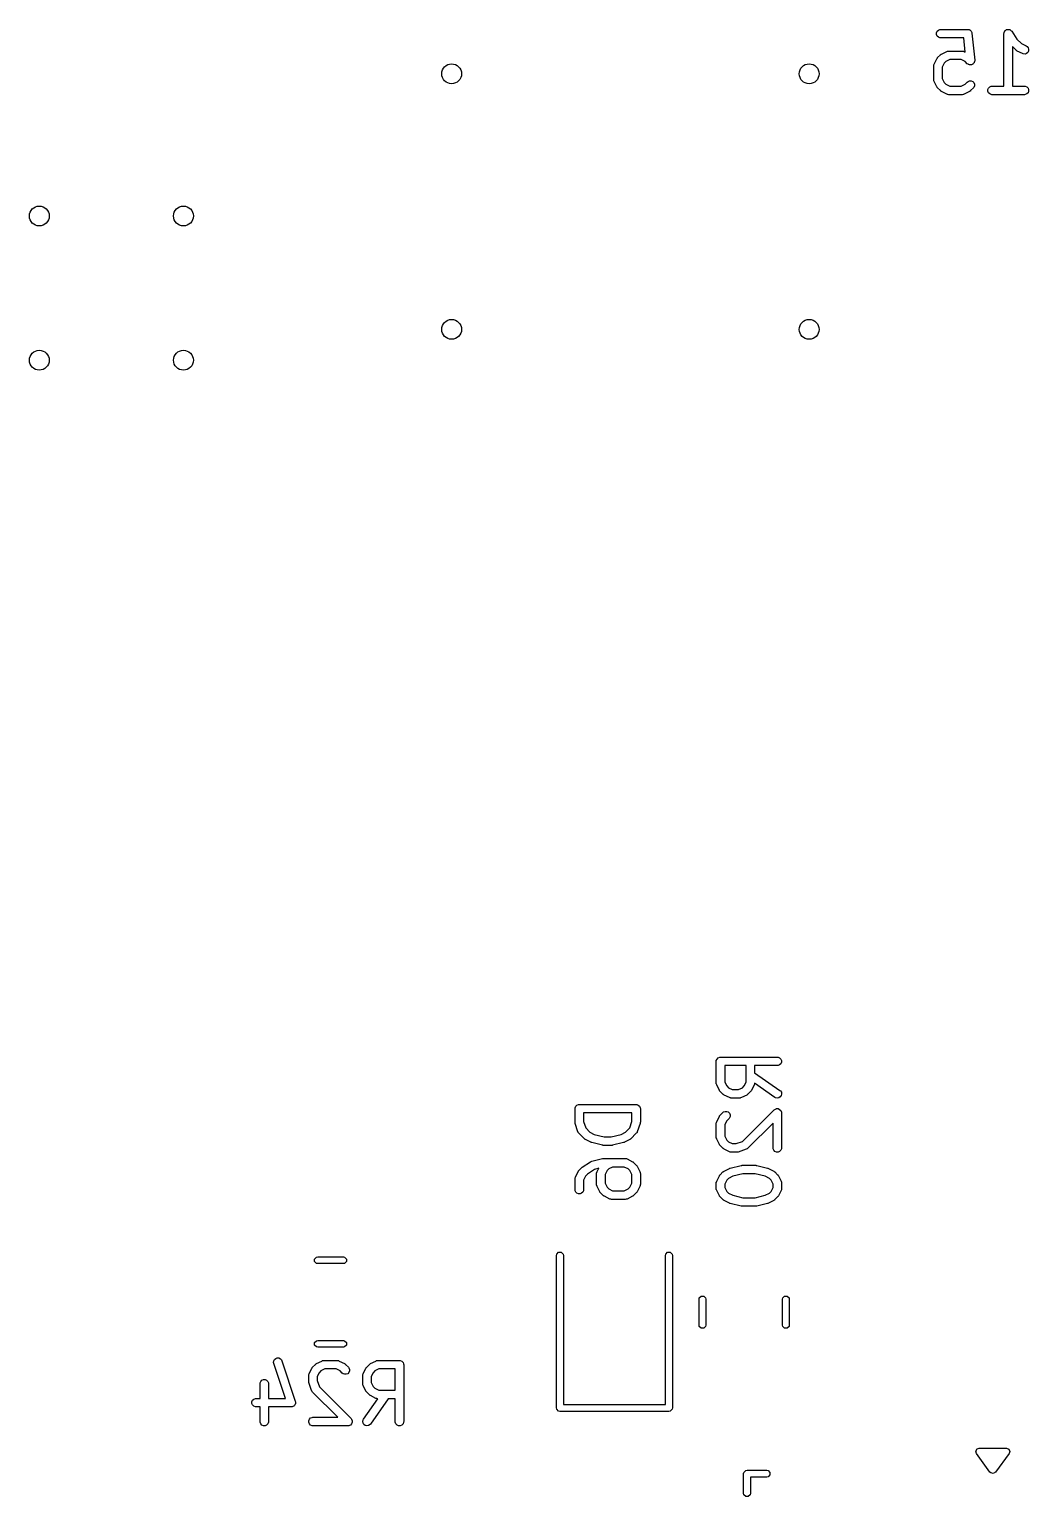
# Model space of a CAD drawing. Extents: x 0.21 to 3.35, y 0.3 to 2.56.
# Drawn here: x 1.853 to 2.546, y 1.492 to 2.509 of the extents above; entities that cross this region are included whole.
import ezdxf

# ---------------------------------------------------------------- set-up
doc = ezdxf.new("R2010")
doc.units = 0
doc.header["$MEASUREMENT"] = 0
doc.layers.add('BLACK', color=7, linetype='CONTINUOUS')

msp = doc.modelspace()

# ---------------------------------------------------------------- linework, layer by layer
at = {"layer": 'BLACK', "linetype": 'CONTINUOUS'}
for p, q in [((2.4823, 2.507), (2.4827, 2.5081)), ((2.4823, 2.5059), (2.4823, 2.507)), ((2.4827, 2.5048), (2.4823, 2.5059)), ((2.4827, 2.5081), (2.4836, 2.5089)), ((2.4836, 2.504), (2.4827, 2.5048)), ((2.4836, 2.5089), (2.4846, 2.5094)), ((2.4846, 2.5036), (2.4836, 2.504)), ((2.4846, 2.5094), (2.4852, 2.5094)), ((2.4852, 2.5035), (2.4846, 2.5036)), ((2.4852, 2.5094), (2.5039, 2.5094)), ((2.5013, 2.5035), (2.4852, 2.5035)), ((2.5022, 2.4937), (2.5013, 2.5035)), ((2.5039, 2.5094), (2.5042, 2.5094)), ((2.5042, 2.5094), (2.5042, 2.5094)), ((2.5042, 2.5094), (2.5043, 2.5094)), ((2.5043, 2.5094), (2.5045, 2.5094)), ((2.5045, 2.5094), (2.5049, 2.5092)), ((2.5049, 2.5092), (2.5053, 2.5091)), ((2.5053, 2.5091), (2.5054, 2.509)), ((2.5054, 2.509), (2.5056, 2.5089)), ((2.5056, 2.5089), (2.5059, 2.5086)), ((2.5059, 2.5086), (2.5062, 2.5083)), ((2.5062, 2.5083), (2.5063, 2.5082)), ((2.5063, 2.5082), (2.5064, 2.5081)), ((2.5064, 2.5081), (2.5066, 2.5077)), ((2.5066, 2.5077), (2.5068, 2.5073)), ((2.5068, 2.5073), (2.5068, 2.5071)), ((2.5068, 2.5071), (2.5068, 2.507)), ((2.5068, 2.507), (2.5068, 2.507)), ((2.5068, 2.507), (2.5069, 2.5068)), ((2.5069, 2.5068), (2.5088, 2.488)), ((2.5291, 2.5065), (2.5292, 2.507)), ((2.5291, 2.47), (2.5291, 2.5065)), ((2.5291, 2.5065), (2.5291, 2.5065)), ((2.5291, 2.5065), (2.5291, 2.5065)), ((2.5291, 2.5065), (2.5291, 2.5065)), ((2.5292, 2.507), (2.5293, 2.5073)), ((2.5293, 2.5076), (2.5295, 2.5078)), ((2.5293, 2.5073), (2.5293, 2.5076)), ((2.5295, 2.5078), (2.5296, 2.5081)), ((2.5296, 2.5081), (2.5298, 2.5083)), ((2.5298, 2.5083), (2.53, 2.5086)), ((2.53, 2.5086), (2.5302, 2.5087)), ((2.5302, 2.5087), (2.5304, 2.5089)), ((2.5304, 2.5089), (2.5307, 2.509)), ((2.5307, 2.509), (2.5309, 2.5092)), ((2.5309, 2.5092), (2.5312, 2.5092)), ((2.5312, 2.5092), (2.5315, 2.5094)), ((2.5315, 2.5094), (2.5318, 2.5094)), ((2.5318, 2.5094), (2.5321, 2.5094)), ((2.5321, 2.5094), (2.5323, 2.5094)), ((2.5323, 2.5094), (2.5326, 2.5094)), ((2.5326, 2.5094), (2.5329, 2.5092)), ((2.5329, 2.5092), (2.5332, 2.5092)), ((2.5332, 2.5092), (2.5334, 2.509)), ((2.5334, 2.509), (2.5337, 2.5089)), ((2.5337, 2.5089), (2.5339, 2.5087)), ((2.5339, 2.5087), (2.5342, 2.5085)), ((2.5342, 2.5085), (2.5345, 2.5081)), ((2.5345, 2.5081), (2.5345, 2.5081)), ((2.5345, 2.5081), (2.5345, 2.5081)), ((2.5345, 2.5081), (2.5345, 2.5081)), ((2.5345, 2.5081), (2.5381, 2.5027)), ((2.4857, 2.4922), (2.4895, 2.4941)), ((2.4895, 2.4941), (2.49, 2.4943)), ((2.49, 2.4943), (2.4901, 2.4943)), ((2.4901, 2.4943), (2.4902, 2.4944)), ((2.4902, 2.4944), (2.4908, 2.4944)), ((2.4908, 2.4944), (2.5002, 2.4944)), ((2.5002, 2.4944), (2.5008, 2.4944)), ((2.5008, 2.4944), (2.5009, 2.4943)), ((2.5009, 2.4943), (2.501, 2.4943)), ((2.501, 2.4943), (2.5015, 2.4941)), ((2.5015, 2.4941), (2.5022, 2.4937)), ((2.5375, 2.495), (2.535, 2.4975)), ((2.535, 2.4975), (2.535, 2.47)), ((2.5377, 2.4948), (2.5375, 2.495)), ((2.5378, 2.4948), (2.5377, 2.4948)), ((2.5378, 2.4947), (2.5378, 2.4948)), ((2.5379, 2.4946), (2.5378, 2.4947)), ((2.538, 2.4946), (2.5379, 2.4946)), ((2.5382, 2.4944), (2.538, 2.4946)), ((2.5381, 2.5027), (2.5413, 2.4995)), ((2.542, 2.4926), (2.5382, 2.4944)), ((2.5413, 2.4995), (2.5446, 2.4979)), ((2.5425, 2.4924), (2.542, 2.4926)), ((2.5448, 2.4926), (2.5437, 2.4923)), ((2.5446, 2.4979), (2.5451, 2.4975)), ((2.5456, 2.4934), (2.5448, 2.4926)), ((2.5451, 2.4975), (2.5459, 2.4967)), ((2.5462, 2.4944), (2.5456, 2.4934)), ((2.5459, 2.4967), (2.5462, 2.4956)), ((2.5462, 2.4956), (2.5462, 2.4944)), ((2.4804, 2.4845), (2.4805, 2.4846)), ((2.4804, 2.484), (2.4804, 2.4845)), ((2.4804, 2.4746), (2.4804, 2.484)), ((2.4805, 2.4847), (2.4807, 2.4853)), ((2.4805, 2.4846), (2.4805, 2.4847)), ((2.4807, 2.4853), (2.4826, 2.489)), ((2.4826, 2.489), (2.4827, 2.4893)), ((2.4827, 2.4893), (2.4827, 2.4894)), ((2.4827, 2.4894), (2.4828, 2.4894)), ((2.4828, 2.4894), (2.4829, 2.4895)), ((2.4829, 2.4896), (2.4831, 2.4898)), ((2.4829, 2.4895), (2.4829, 2.4896)), ((2.4831, 2.4898), (2.485, 2.4917)), ((2.485, 2.4917), (2.4852, 2.4919)), ((2.4852, 2.4919), (2.4853, 2.4919)), ((2.4853, 2.4919), (2.4853, 2.492)), ((2.4853, 2.492), (2.4854, 2.492)), ((2.4854, 2.492), (2.4855, 2.4921)), ((2.4855, 2.4921), (2.4857, 2.4922)), ((2.4876, 2.486), (2.4863, 2.4833)), ((2.4863, 2.4833), (2.4863, 2.4753)), ((2.4888, 2.4872), (2.4876, 2.486)), ((2.4915, 2.4885), (2.4888, 2.4872)), ((2.4995, 2.4885), (2.4915, 2.4885)), ((2.5022, 2.4872), (2.4995, 2.4885)), ((2.5037, 2.4856), (2.5022, 2.4872)), ((2.5042, 2.4853), (2.5037, 2.4856)), ((2.5043, 2.4852), (2.5042, 2.4853)), ((2.5044, 2.4851), (2.5043, 2.4852)), ((2.5048, 2.485), (2.5044, 2.4851)), ((2.5052, 2.4848), (2.5048, 2.485)), ((2.5054, 2.4848), (2.5052, 2.4848)), ((2.5055, 2.4848), (2.5054, 2.4848)), ((2.506, 2.4848), (2.5055, 2.4848)), ((2.5064, 2.4848), (2.506, 2.4848)), ((2.5065, 2.4849), (2.5064, 2.4848)), ((2.5067, 2.4849), (2.5065, 2.4849)), ((2.5071, 2.4851), (2.5067, 2.4849)), ((2.5075, 2.4853), (2.5071, 2.4851)), ((2.5076, 2.4854), (2.5075, 2.4853)), ((2.5077, 2.4854), (2.5076, 2.4854)), ((2.508, 2.4858), (2.5077, 2.4854)), ((2.5083, 2.4861), (2.508, 2.4858)), ((2.5084, 2.4863), (2.5083, 2.4862)), ((2.5083, 2.4862), (2.5083, 2.4861)), ((2.5085, 2.4867), (2.5084, 2.4863)), ((2.5087, 2.4871), (2.5085, 2.4867)), ((2.5088, 2.4874), (2.5087, 2.4873)), ((2.5087, 2.4873), (2.5087, 2.4871)), ((2.5088, 2.488), (2.5088, 2.4874)), ((2.5437, 2.4923), (2.5425, 2.4924)), ((2.4804, 2.474), (2.4804, 2.4746)), ((2.4805, 2.4739), (2.4804, 2.474)), ((2.4805, 2.4738), (2.4805, 2.4739)), ((2.4807, 2.4733), (2.4805, 2.4738)), ((2.4826, 2.4695), (2.4807, 2.4733)), ((2.4863, 2.4753), (2.4876, 2.4726)), ((2.4876, 2.4726), (2.4888, 2.4714)), ((2.5022, 2.4714), (2.5037, 2.4729)), ((2.5037, 2.4729), (2.5042, 2.4733)), ((2.5042, 2.4733), (2.5052, 2.4737)), ((2.5052, 2.4737), (2.5064, 2.4737)), ((2.5064, 2.4737), (2.5075, 2.4733)), ((2.5075, 2.4733), (2.5083, 2.4725)), ((2.5083, 2.4725), (2.5087, 2.4714)), ((2.4827, 2.4693), (2.4826, 2.4695)), ((2.4827, 2.4692), (2.4827, 2.4693)), ((2.4828, 2.4691), (2.4827, 2.4692)), ((2.4829, 2.469), (2.4828, 2.4691)), ((2.4831, 2.4688), (2.4829, 2.469)), ((2.4829, 2.469), (2.4829, 2.469)), ((2.485, 2.4669), (2.4831, 2.4688)), ((2.4852, 2.4667), (2.485, 2.4669)), ((2.4853, 2.4666), (2.4852, 2.4667)), ((2.4854, 2.4665), (2.4853, 2.4666)), ((2.4853, 2.4666), (2.4853, 2.4666)), ((2.4855, 2.4665), (2.4854, 2.4665)), ((2.4857, 2.4663), (2.4855, 2.4665)), ((2.4895, 2.4645), (2.4857, 2.4663)), ((2.4888, 2.4714), (2.4915, 2.47)), ((2.49, 2.4642), (2.4895, 2.4645)), ((2.4901, 2.4642), (2.49, 2.4642)), ((2.4902, 2.4642), (2.4901, 2.4642)), ((2.4908, 2.4641), (2.4902, 2.4642)), ((2.5002, 2.4641), (2.4908, 2.4641)), ((2.4915, 2.47), (2.4995, 2.47)), ((2.4995, 2.47), (2.5022, 2.4714)), ((2.5008, 2.4642), (2.5002, 2.4641)), ((2.5009, 2.4642), (2.5008, 2.4642)), ((2.501, 2.4642), (2.5009, 2.4642)), ((2.5015, 2.4645), (2.501, 2.4642)), ((2.5053, 2.4663), (2.5015, 2.4645)), ((2.5055, 2.4665), (2.5053, 2.4663)), ((2.5056, 2.4665), (2.5055, 2.4665)), ((2.5057, 2.4666), (2.5056, 2.4665)), ((2.5058, 2.4666), (2.5057, 2.4666)), ((2.506, 2.4669), (2.5058, 2.4667)), ((2.5058, 2.4667), (2.5058, 2.4666)), ((2.5079, 2.4688), (2.506, 2.4669)), ((2.5083, 2.4692), (2.5079, 2.4688)), ((2.5087, 2.4703), (2.5083, 2.4692)), ((2.5087, 2.4714), (2.5087, 2.4703)), ((2.5179, 2.4677), (2.5184, 2.4687)), ((2.5179, 2.4665), (2.5179, 2.4677)), ((2.5184, 2.4655), (2.5179, 2.4665)), ((2.5184, 2.4687), (2.5192, 2.4695)), ((2.5192, 2.4646), (2.5184, 2.4655)), ((2.5192, 2.4695), (2.5202, 2.47)), ((2.5202, 2.4642), (2.5192, 2.4646)), ((2.5202, 2.47), (2.5208, 2.47)), ((2.5208, 2.4641), (2.5202, 2.4642)), ((2.5208, 2.47), (2.5291, 2.47)), ((2.5433, 2.4641), (2.5208, 2.4641)), ((2.535, 2.47), (2.5433, 2.47)), ((2.5433, 2.47), (2.5439, 2.47)), ((2.5439, 2.4642), (2.5433, 2.4641)), ((2.5439, 2.47), (2.545, 2.4695)), ((2.545, 2.4646), (2.5439, 2.4642)), ((2.545, 2.4695), (2.5458, 2.4687)), ((2.5458, 2.4655), (2.545, 2.4646)), ((2.5458, 2.4687), (2.5462, 2.4677)), ((2.5462, 2.4665), (2.5458, 2.4655)), ((2.5462, 2.4677), (2.5462, 2.4665)), ((2.3296, 1.7944), (2.3301, 1.7954)), ((2.3296, 1.7938), (2.3296, 1.7944)), ((2.3296, 1.7788), (2.3296, 1.7938)), ((2.3301, 1.7954), (2.3309, 1.7963)), ((2.3309, 1.7963), (2.332, 1.7967)), ((2.332, 1.7967), (2.3325, 1.7968)), ((2.3325, 1.7968), (2.3719, 1.7968)), ((2.3502, 1.7909), (2.3355, 1.7909)), ((2.3355, 1.7909), (2.3355, 1.7795)), ((2.3502, 1.7795), (2.3502, 1.7909)), ((2.3719, 1.7909), (2.3561, 1.7909)), ((2.3561, 1.7909), (2.3561, 1.786)), ((2.3719, 1.7968), (2.3725, 1.7967)), ((2.3725, 1.7909), (2.3719, 1.7909)), ((2.3725, 1.7967), (2.3735, 1.7963)), ((2.3735, 1.7914), (2.3725, 1.7909)), ((2.3735, 1.7963), (2.3744, 1.7954)), ((2.3744, 1.7922), (2.3735, 1.7914)), ((2.3744, 1.7954), (2.3748, 1.7944)), ((2.3748, 1.7932), (2.3744, 1.7922)), ((2.3748, 1.7944), (2.3748, 1.7932)), ((2.3561, 1.786), (2.3736, 1.7737)), ((2.3296, 1.7782), (2.3296, 1.7788)), ((2.3297, 1.7781), (2.3296, 1.7782)), ((2.3297, 1.778), (2.3297, 1.7781)), ((2.3299, 1.7775), (2.3297, 1.778)), ((2.3318, 1.7737), (2.3299, 1.7775)), ((2.3319, 1.7735), (2.3318, 1.7737)), ((2.332, 1.7734), (2.3319, 1.7735)), ((2.332, 1.7733), (2.332, 1.7734)), ((2.3321, 1.7732), (2.332, 1.7733)), ((2.3323, 1.773), (2.3321, 1.7732)), ((2.3321, 1.7732), (2.3321, 1.7732)), ((2.3342, 1.7711), (2.3323, 1.773)), ((2.3344, 1.7709), (2.3342, 1.7711)), ((2.3345, 1.7709), (2.3344, 1.7709)), ((2.3346, 1.7708), (2.3345, 1.7709)), ((2.3346, 1.7707), (2.3346, 1.7708)), ((2.3347, 1.7707), (2.3346, 1.7707)), ((2.335, 1.7705), (2.3347, 1.7707)), ((2.3387, 1.7687), (2.335, 1.7705)), ((2.3355, 1.7795), (2.3368, 1.7768)), ((2.3368, 1.7768), (2.338, 1.7756)), ((2.338, 1.7756), (2.3407, 1.7743)), ((2.3407, 1.7743), (2.345, 1.7743)), ((2.345, 1.7743), (2.3477, 1.7756)), ((2.3507, 1.7705), (2.347, 1.7687)), ((2.3477, 1.7756), (2.3489, 1.7768)), ((2.3489, 1.7768), (2.3502, 1.7795)), ((2.351, 1.7707), (2.3507, 1.7705)), ((2.3511, 1.7708), (2.351, 1.7707)), ((2.351, 1.7707), (2.351, 1.7707)), ((2.3512, 1.7709), (2.3511, 1.7708)), ((2.3513, 1.7709), (2.3512, 1.7709)), ((2.3515, 1.7711), (2.3513, 1.7709)), ((2.3534, 1.773), (2.3515, 1.7711)), ((2.3536, 1.7732), (2.3534, 1.773)), ((2.3537, 1.7733), (2.3536, 1.7732)), ((2.3536, 1.7732), (2.3536, 1.7732)), ((2.3538, 1.7735), (2.3537, 1.7734)), ((2.3537, 1.7734), (2.3537, 1.7733)), ((2.3539, 1.7737), (2.3538, 1.7735)), ((2.3558, 1.7775), (2.3539, 1.7737)), ((2.356, 1.778), (2.3558, 1.7775)), ((2.3561, 1.7782), (2.356, 1.7781)), ((2.356, 1.7781), (2.356, 1.778)), ((2.3702, 1.7689), (2.3561, 1.7788)), ((2.3561, 1.7788), (2.3561, 1.7782)), ((2.3736, 1.7737), (2.374, 1.7734)), ((2.374, 1.7734), (2.3747, 1.7724)), ((2.3749, 1.7712), (2.3746, 1.7701)), ((2.3747, 1.7724), (2.3749, 1.7712)), ((2.2316, 1.7616), (2.2321, 1.7627)), ((2.2316, 1.7611), (2.2316, 1.7616)), ((2.2316, 1.7517), (2.2316, 1.7611)), ((2.2321, 1.7627), (2.2329, 1.7635)), ((2.2329, 1.7635), (2.234, 1.764)), ((2.234, 1.764), (2.2345, 1.764)), ((2.2345, 1.764), (2.2739, 1.764)), ((2.2739, 1.764), (2.2745, 1.764)), ((2.2745, 1.764), (2.2755, 1.7635)), ((2.2755, 1.7635), (2.2764, 1.7627)), ((2.2764, 1.7627), (2.2768, 1.7616)), ((2.2768, 1.7616), (2.2769, 1.7611)), ((2.2769, 1.7611), (2.2769, 1.7517)), ((2.3393, 1.7685), (2.3387, 1.7687)), ((2.3394, 1.7685), (2.3393, 1.7685)), ((2.3395, 1.7684), (2.3394, 1.7685)), ((2.34, 1.7684), (2.3395, 1.7684)), ((2.3457, 1.7684), (2.34, 1.7684)), ((2.3462, 1.7684), (2.3457, 1.7684)), ((2.3463, 1.7685), (2.3462, 1.7684)), ((2.3464, 1.7685), (2.3463, 1.7685)), ((2.347, 1.7687), (2.3464, 1.7685)), ((2.3478, 1.7383), (2.3698, 1.7603)), ((2.3698, 1.7603), (2.3703, 1.7606)), ((2.3707, 1.7686), (2.3702, 1.7689)), ((2.3703, 1.7606), (2.371, 1.761)), ((2.3718, 1.7684), (2.3707, 1.7686)), ((2.371, 1.761), (2.3713, 1.7611)), ((2.3713, 1.7611), (2.3725, 1.7611)), ((2.373, 1.7686), (2.3718, 1.7684)), ((2.3725, 1.7611), (2.3735, 1.7606)), ((2.3739, 1.7692), (2.373, 1.7686)), ((2.3735, 1.7606), (2.3744, 1.7598)), ((2.3746, 1.7701), (2.3739, 1.7692)), ((2.2316, 1.7514), (2.2316, 1.7517)), ((2.2316, 1.7513), (2.2316, 1.7514)), ((2.2316, 1.7512), (2.2316, 1.7513)), ((2.2316, 1.7511), (2.2316, 1.7512)), ((2.2317, 1.751), (2.2316, 1.7511)), ((2.2317, 1.7508), (2.2317, 1.751)), ((2.2336, 1.7451), (2.2317, 1.7508)), ((2.271, 1.7581), (2.2375, 1.7581)), ((2.2375, 1.7581), (2.2375, 1.7522)), ((2.2375, 1.7522), (2.239, 1.7477)), ((2.2695, 1.7477), (2.271, 1.7522)), ((2.271, 1.7522), (2.271, 1.7581)), ((2.2767, 1.7508), (2.2748, 1.7451)), ((2.2768, 1.751), (2.2767, 1.7508)), ((2.2769, 1.7517), (2.2768, 1.7514)), ((2.2768, 1.7514), (2.2768, 1.7513)), ((2.2768, 1.7513), (2.2768, 1.7512)), ((2.2768, 1.7512), (2.2768, 1.7511)), ((2.2768, 1.7511), (2.2768, 1.751)), ((2.3296, 1.7513), (2.3297, 1.7514)), ((2.3296, 1.7507), (2.3296, 1.7513)), ((2.3296, 1.7413), (2.3296, 1.7507)), ((2.3297, 1.7515), (2.3299, 1.752)), ((2.3297, 1.7514), (2.3297, 1.7515)), ((2.3299, 1.752), (2.3318, 1.7558)), ((2.3318, 1.7558), (2.3319, 1.756)), ((2.3319, 1.756), (2.332, 1.7561)), ((2.332, 1.7561), (2.332, 1.7562)), ((2.332, 1.7562), (2.3321, 1.7562)), ((2.3321, 1.7563), (2.3323, 1.7565)), ((2.3321, 1.7562), (2.3321, 1.7563)), ((2.3323, 1.7565), (2.3342, 1.7584)), ((2.3342, 1.7584), (2.3346, 1.7588)), ((2.3346, 1.7588), (2.3357, 1.7592)), ((2.3368, 1.7527), (2.3355, 1.75)), ((2.3355, 1.75), (2.3355, 1.742)), ((2.3357, 1.7592), (2.3369, 1.7592)), ((2.3384, 1.7542), (2.3368, 1.7527)), ((2.3369, 1.7592), (2.3379, 1.7588)), ((2.3379, 1.7588), (2.3387, 1.758)), ((2.3387, 1.7547), (2.3384, 1.7542)), ((2.3387, 1.758), (2.3392, 1.7569)), ((2.3392, 1.7557), (2.3387, 1.7547)), ((2.3392, 1.7569), (2.3392, 1.7557)), ((2.369, 1.7511), (2.3515, 1.7336)), ((2.369, 1.7338), (2.369, 1.7511)), ((2.3744, 1.7598), (2.3746, 1.7592)), ((2.3746, 1.7592), (2.3748, 1.7588)), ((2.3748, 1.7588), (2.3749, 1.7582)), ((2.3749, 1.7582), (2.3749, 1.7338)), ((2.2338, 1.7446), (2.2336, 1.7451)), ((2.2339, 1.7445), (2.2338, 1.7446)), ((2.234, 1.7444), (2.2339, 1.7445)), ((2.2343, 1.744), (2.234, 1.7444)), ((2.2381, 1.7402), (2.2343, 1.744)), ((2.2383, 1.74), (2.2381, 1.7402)), ((2.2384, 1.74), (2.2383, 1.74)), ((2.2384, 1.7399), (2.2384, 1.74)), ((2.2385, 1.7399), (2.2384, 1.7399)), ((2.2386, 1.7398), (2.2385, 1.7399)), ((2.2388, 1.7397), (2.2386, 1.7398)), ((2.239, 1.7477), (2.2419, 1.7447)), ((2.2419, 1.7447), (2.2449, 1.7432)), ((2.2449, 1.7432), (2.2518, 1.7415)), ((2.2518, 1.7415), (2.2567, 1.7415)), ((2.2567, 1.7415), (2.2635, 1.7432)), ((2.2635, 1.7432), (2.2665, 1.7447)), ((2.2665, 1.7447), (2.2695, 1.7477)), ((2.2699, 1.7398), (2.2696, 1.7397)), ((2.27, 1.7399), (2.2699, 1.7399)), ((2.2699, 1.7399), (2.2699, 1.7398)), ((2.2701, 1.74), (2.27, 1.7399)), ((2.2704, 1.7402), (2.2701, 1.74)), ((2.2701, 1.74), (2.2701, 1.74)), ((2.2741, 1.744), (2.2704, 1.7402)), ((2.2745, 1.7444), (2.2741, 1.744)), ((2.2746, 1.7446), (2.2745, 1.7445)), ((2.2745, 1.7445), (2.2745, 1.7444)), ((2.2748, 1.7451), (2.2746, 1.7446)), ((2.3296, 1.7407), (2.3296, 1.7413)), ((2.3297, 1.7406), (2.3296, 1.7407)), ((2.3297, 1.7405), (2.3297, 1.7406)), ((2.3299, 1.74), (2.3297, 1.7405)), ((2.3318, 1.7362), (2.3299, 1.74)), ((2.3355, 1.742), (2.3368, 1.7393)), ((2.2426, 1.7378), (2.2388, 1.7397)), ((2.2429, 1.7377), (2.2426, 1.7378)), ((2.2426, 1.7378), (2.2426, 1.7378)), ((2.2426, 1.7378), (2.2426, 1.7378)), ((2.2431, 1.7376), (2.2429, 1.7377)), ((2.2432, 1.7376), (2.2431, 1.7376)), ((2.2507, 1.7357), (2.2432, 1.7376)), ((2.2432, 1.7376), (2.2432, 1.7376)), ((2.2508, 1.7357), (2.2507, 1.7357)), ((2.251, 1.7356), (2.2508, 1.7357)), ((2.2508, 1.7357), (2.2508, 1.7357)), ((2.2513, 1.7356), (2.251, 1.7356)), ((2.2514, 1.7356), (2.2513, 1.7356)), ((2.2513, 1.7356), (2.2513, 1.7356)), ((2.257, 1.7356), (2.2514, 1.7356)), ((2.2571, 1.7356), (2.257, 1.7356)), ((2.2572, 1.7356), (2.2571, 1.7356)), ((2.2574, 1.7356), (2.2572, 1.7356)), ((2.2576, 1.7357), (2.2574, 1.7356)), ((2.2577, 1.7357), (2.2576, 1.7357)), ((2.2576, 1.7357), (2.2576, 1.7357)), ((2.2652, 1.7376), (2.2577, 1.7357)), ((2.2653, 1.7376), (2.2652, 1.7376)), ((2.2656, 1.7377), (2.2653, 1.7376)), ((2.2653, 1.7376), (2.2653, 1.7376)), ((2.2658, 1.7378), (2.2656, 1.7377)), ((2.2659, 1.7378), (2.2658, 1.7378)), ((2.2658, 1.7378), (2.2658, 1.7378)), ((2.2696, 1.7397), (2.2659, 1.7378)), ((2.3319, 1.736), (2.3318, 1.7362)), ((2.332, 1.7359), (2.3319, 1.736)), ((2.332, 1.7358), (2.332, 1.7359)), ((2.3321, 1.7358), (2.332, 1.7358)), ((2.3321, 1.7357), (2.3321, 1.7358)), ((2.3323, 1.7355), (2.3321, 1.7357)), ((2.3342, 1.7336), (2.3323, 1.7355)), ((2.3344, 1.7334), (2.3342, 1.7336)), ((2.3345, 1.7334), (2.3344, 1.7334)), ((2.3346, 1.7333), (2.3345, 1.7334)), ((2.3346, 1.7332), (2.3346, 1.7333)), ((2.3347, 1.7332), (2.3346, 1.7332)), ((2.335, 1.733), (2.3347, 1.7332)), ((2.3387, 1.7312), (2.335, 1.733)), ((2.3368, 1.7393), (2.338, 1.7381)), ((2.338, 1.7381), (2.3407, 1.7368)), ((2.3393, 1.731), (2.3387, 1.7312)), ((2.3394, 1.731), (2.3393, 1.731)), ((2.3395, 1.7309), (2.3394, 1.731)), ((2.34, 1.7309), (2.3395, 1.7309)), ((2.3438, 1.7309), (2.34, 1.7309)), ((2.3407, 1.7368), (2.3433, 1.7368)), ((2.3433, 1.7368), (2.3478, 1.7383)), ((2.3441, 1.7309), (2.3438, 1.7309)), ((2.3442, 1.7309), (2.3441, 1.7309)), ((2.3443, 1.7309), (2.3442, 1.7309)), ((2.3444, 1.7309), (2.3443, 1.7309)), ((2.3447, 1.731), (2.3444, 1.7309)), ((2.3444, 1.7309), (2.3444, 1.7309)), ((2.3503, 1.7329), (2.3447, 1.731)), ((2.3509, 1.7331), (2.3503, 1.7329)), ((2.351, 1.7332), (2.3509, 1.7331)), ((2.3515, 1.7336), (2.351, 1.7332)), ((2.351, 1.7332), (2.351, 1.7332)), ((2.369, 1.7332), (2.369, 1.7338)), ((2.3695, 1.7322), (2.369, 1.7332)), ((2.3703, 1.7314), (2.3695, 1.7322)), ((2.3713, 1.7309), (2.3703, 1.7314)), ((2.3725, 1.7309), (2.3713, 1.7309)), ((2.3735, 1.7314), (2.3725, 1.7309)), ((2.3744, 1.7322), (2.3735, 1.7314)), ((2.3748, 1.7332), (2.3744, 1.7322)), ((2.3749, 1.7338), (2.3748, 1.7332)), ((2.2343, 1.7182), (2.2362, 1.72)), ((2.2362, 1.72), (2.2364, 1.7202)), ((2.2362, 1.72), (2.2362, 1.72)), ((2.2362, 1.72), (2.2362, 1.72)), ((2.2364, 1.7202), (2.2366, 1.7204)), ((2.2366, 1.7204), (2.2423, 1.7241)), ((2.2366, 1.7204), (2.2366, 1.7204)), ((2.2366, 1.7204), (2.2366, 1.7204)), ((2.2423, 1.7241), (2.2426, 1.7243)), ((2.2426, 1.7243), (2.2426, 1.7244)), ((2.2426, 1.7244), (2.2427, 1.7244)), ((2.2427, 1.7244), (2.2428, 1.7244)), ((2.2428, 1.7244), (2.2429, 1.7244)), ((2.2429, 1.7244), (2.2432, 1.7246)), ((2.2432, 1.7246), (2.2507, 1.7264)), ((2.248, 1.7197), (2.2451, 1.7189)), ((2.2469, 1.7174), (2.248, 1.7197)), ((2.2507, 1.7264), (2.2508, 1.7264)), ((2.2508, 1.7264), (2.2508, 1.7265)), ((2.2508, 1.7265), (2.251, 1.7265)), ((2.251, 1.7265), (2.2513, 1.7265)), ((2.2513, 1.7265), (2.2513, 1.7265)), ((2.2513, 1.7265), (2.2514, 1.7265)), ((2.2514, 1.7265), (2.2664, 1.7265)), ((2.2577, 1.7206), (2.255, 1.7193)), ((2.2657, 1.7206), (2.2577, 1.7206)), ((2.2684, 1.7193), (2.2657, 1.7206)), ((2.2664, 1.7265), (2.267, 1.7265)), ((2.267, 1.7265), (2.2671, 1.7264)), ((2.2671, 1.7264), (2.2672, 1.7264)), ((2.2672, 1.7264), (2.2677, 1.7262)), ((2.2677, 1.7262), (2.2715, 1.7243)), ((2.2715, 1.7243), (2.2717, 1.7242)), ((2.2717, 1.7242), (2.2718, 1.7241)), ((2.2718, 1.7241), (2.2719, 1.7241)), ((2.2719, 1.7241), (2.272, 1.724)), ((2.272, 1.724), (2.272, 1.724)), ((2.272, 1.724), (2.2722, 1.7238)), ((2.2722, 1.7238), (2.2741, 1.7219)), ((2.2741, 1.7219), (2.2743, 1.7217)), ((2.2743, 1.7217), (2.2744, 1.7216)), ((2.2744, 1.7216), (2.2744, 1.7215)), ((2.2744, 1.7215), (2.2745, 1.7215)), ((2.2745, 1.7215), (2.2745, 1.7214)), ((2.2745, 1.7214), (2.2747, 1.7211)), ((2.2747, 1.7211), (2.2765, 1.7174)), ((2.335, 1.7177), (2.3387, 1.7196)), ((2.3387, 1.7196), (2.3388, 1.7196)), ((2.3388, 1.7196), (2.339, 1.7197)), ((2.3388, 1.7196), (2.3388, 1.7196)), ((2.339, 1.7197), (2.3393, 1.7198)), ((2.3393, 1.7198), (2.3468, 1.7217)), ((2.3393, 1.7198), (2.3393, 1.7198)), ((2.3393, 1.7198), (2.3393, 1.7198)), ((2.3468, 1.7217), (2.3469, 1.7217)), ((2.3469, 1.7217), (2.347, 1.7217)), ((2.347, 1.7217), (2.3472, 1.7217)), ((2.3472, 1.7217), (2.3474, 1.7218)), ((2.3474, 1.7218), (2.3474, 1.7218)), ((2.3474, 1.7218), (2.3475, 1.7218)), ((2.3475, 1.7218), (2.3569, 1.7218)), ((2.3569, 1.7218), (2.357, 1.7218)), ((2.357, 1.7218), (2.3571, 1.7218)), ((2.3571, 1.7218), (2.3573, 1.7217)), ((2.3573, 1.7217), (2.3575, 1.7217)), ((2.3575, 1.7217), (2.3575, 1.7217)), ((2.3575, 1.7217), (2.3576, 1.7217)), ((2.3576, 1.7217), (2.3651, 1.7198)), ((2.3651, 1.7198), (2.3652, 1.7198)), ((2.3652, 1.7198), (2.3652, 1.7198)), ((2.3652, 1.7198), (2.3654, 1.7197)), ((2.3654, 1.7197), (2.3657, 1.7196)), ((2.3657, 1.7196), (2.3657, 1.7196)), ((2.3657, 1.7196), (2.3657, 1.7196)), ((2.3657, 1.7196), (2.3695, 1.7177)), ((2.2316, 1.7129), (2.2317, 1.713)), ((2.2316, 1.7123), (2.2316, 1.7129)), ((2.2316, 1.7048), (2.2316, 1.7123)), ((2.2317, 1.7131), (2.2319, 1.7136)), ((2.2317, 1.713), (2.2317, 1.7131)), ((2.2319, 1.7136), (2.2338, 1.7174)), ((2.2338, 1.7174), (2.2339, 1.7176)), ((2.2339, 1.7176), (2.234, 1.7177)), ((2.234, 1.7178), (2.2341, 1.7179)), ((2.234, 1.7177), (2.234, 1.7178)), ((2.2341, 1.7179), (2.2343, 1.7182)), ((2.2341, 1.7179), (2.2341, 1.7179)), ((2.2388, 1.7143), (2.2375, 1.7116)), ((2.2375, 1.7116), (2.2375, 1.7048)), ((2.2402, 1.7156), (2.2388, 1.7143)), ((2.2451, 1.7189), (2.2402, 1.7156)), ((2.2466, 1.7166), (2.2467, 1.7167)), ((2.2466, 1.7161), (2.2466, 1.7166)), ((2.2466, 1.7086), (2.2466, 1.7161)), ((2.2467, 1.7168), (2.2469, 1.7174)), ((2.2467, 1.7167), (2.2467, 1.7168)), ((2.2538, 1.7181), (2.2525, 1.7154)), ((2.2525, 1.7154), (2.2525, 1.7093)), ((2.2525, 1.7093), (2.2538, 1.7066)), ((2.255, 1.7193), (2.2538, 1.7181)), ((2.2696, 1.7181), (2.2684, 1.7193)), ((2.271, 1.7154), (2.2696, 1.7181)), ((2.2696, 1.7066), (2.271, 1.7093)), ((2.271, 1.7093), (2.271, 1.7154)), ((2.2765, 1.7174), (2.2768, 1.7168)), ((2.2768, 1.7168), (2.2768, 1.7167)), ((2.2768, 1.7167), (2.2768, 1.7166)), ((2.2768, 1.7166), (2.2769, 1.7161)), ((2.2769, 1.7161), (2.2769, 1.7086)), ((2.3296, 1.71), (2.3297, 1.7101)), ((2.3296, 1.7094), (2.3296, 1.71)), ((2.3296, 1.7057), (2.3296, 1.7094)), ((2.3297, 1.7102), (2.3299, 1.7108)), ((2.3297, 1.7101), (2.3297, 1.7102)), ((2.3299, 1.7108), (2.3318, 1.7145)), ((2.3318, 1.7145), (2.3319, 1.7148)), ((2.3319, 1.7148), (2.332, 1.7148)), ((2.332, 1.7149), (2.3321, 1.715)), ((2.332, 1.7148), (2.332, 1.7149)), ((2.3321, 1.7151), (2.3323, 1.7153)), ((2.3321, 1.715), (2.3321, 1.7151)), ((2.3323, 1.7153), (2.3342, 1.7172)), ((2.3342, 1.7172), (2.3344, 1.7173)), ((2.3344, 1.7173), (2.3345, 1.7174)), ((2.3345, 1.7174), (2.3346, 1.7175)), ((2.3346, 1.7175), (2.3347, 1.7176)), ((2.3346, 1.7175), (2.3346, 1.7175)), ((2.3347, 1.7176), (2.335, 1.7177)), ((2.3368, 1.7114), (2.3355, 1.7087)), ((2.338, 1.7126), (2.3368, 1.7114)), ((2.3411, 1.7142), (2.338, 1.7126)), ((2.3479, 1.7159), (2.3411, 1.7142)), ((2.3565, 1.7159), (2.3479, 1.7159)), ((2.3634, 1.7142), (2.3565, 1.7159)), ((2.3664, 1.7126), (2.3634, 1.7142)), ((2.3676, 1.7114), (2.3664, 1.7126)), ((2.369, 1.7087), (2.3676, 1.7114)), ((2.3695, 1.7177), (2.3697, 1.7176)), ((2.3697, 1.7176), (2.3698, 1.7175)), ((2.3698, 1.7175), (2.3699, 1.7175)), ((2.3699, 1.7175), (2.37, 1.7174)), ((2.37, 1.7174), (2.37, 1.7173)), ((2.37, 1.7173), (2.3702, 1.7172)), ((2.3702, 1.7172), (2.3721, 1.7153)), ((2.3721, 1.7153), (2.3723, 1.7151)), ((2.3723, 1.7151), (2.3724, 1.715)), ((2.3724, 1.715), (2.3724, 1.7149)), ((2.3724, 1.7149), (2.3725, 1.7148)), ((2.3725, 1.7148), (2.3725, 1.7148)), ((2.3725, 1.7148), (2.3727, 1.7145)), ((2.3727, 1.7145), (2.3745, 1.7108)), ((2.3745, 1.7108), (2.3748, 1.7102)), ((2.3748, 1.7102), (2.3748, 1.7101)), ((2.3748, 1.7101), (2.3748, 1.71)), ((2.3748, 1.71), (2.3749, 1.7094)), ((2.3749, 1.7094), (2.3749, 1.7057)), ((2.2316, 1.7042), (2.2316, 1.7048)), ((2.2321, 1.7032), (2.2316, 1.7042)), ((2.2329, 1.7024), (2.2321, 1.7032)), ((2.234, 1.7019), (2.2329, 1.7024)), ((2.2351, 1.7019), (2.234, 1.7019)), ((2.2362, 1.7024), (2.2351, 1.7019)), ((2.237, 1.7032), (2.2362, 1.7024)), ((2.2374, 1.7042), (2.237, 1.7032)), ((2.2375, 1.7048), (2.2374, 1.7042)), ((2.2466, 1.708), (2.2466, 1.7086)), ((2.2467, 1.7079), (2.2466, 1.708)), ((2.2467, 1.7078), (2.2467, 1.7079)), ((2.2469, 1.7072), (2.2467, 1.7078)), ((2.2488, 1.7035), (2.2469, 1.7072)), ((2.2489, 1.7032), (2.2488, 1.7035)), ((2.249, 1.7032), (2.2489, 1.7032)), ((2.249, 1.7031), (2.249, 1.7032)), ((2.2491, 1.703), (2.249, 1.7031)), ((2.2493, 1.7027), (2.2491, 1.703)), ((2.2491, 1.703), (2.2491, 1.703)), ((2.2512, 1.7009), (2.2493, 1.7027)), ((2.2514, 1.7007), (2.2512, 1.7009)), ((2.2515, 1.7006), (2.2514, 1.7007)), ((2.2516, 1.7006), (2.2515, 1.7006)), ((2.2516, 1.7005), (2.2516, 1.7006)), ((2.2517, 1.7005), (2.2516, 1.7005)), ((2.252, 1.7003), (2.2517, 1.7005)), ((2.2557, 1.6984), (2.252, 1.7003)), ((2.2538, 1.7066), (2.255, 1.7054)), ((2.255, 1.7054), (2.2577, 1.704)), ((2.2577, 1.704), (2.2657, 1.704)), ((2.2657, 1.704), (2.2684, 1.7054)), ((2.2715, 1.7003), (2.2677, 1.6984)), ((2.2684, 1.7054), (2.2696, 1.7066)), ((2.2717, 1.7005), (2.2715, 1.7003)), ((2.2718, 1.7005), (2.2717, 1.7005)), ((2.2719, 1.7006), (2.2718, 1.7005)), ((2.272, 1.7006), (2.2719, 1.7006)), ((2.2722, 1.7009), (2.272, 1.7007)), ((2.272, 1.7007), (2.272, 1.7006)), ((2.2741, 1.7027), (2.2722, 1.7009)), ((2.2743, 1.703), (2.2741, 1.7027)), ((2.2744, 1.703), (2.2743, 1.703)), ((2.2745, 1.7032), (2.2744, 1.7031)), ((2.2744, 1.7031), (2.2744, 1.703)), ((2.2747, 1.7035), (2.2745, 1.7032)), ((2.2745, 1.7032), (2.2745, 1.7032)), ((2.2765, 1.7072), (2.2747, 1.7035)), ((2.2768, 1.7078), (2.2765, 1.7072)), ((2.2769, 1.7086), (2.2768, 1.708)), ((2.2768, 1.708), (2.2768, 1.7079)), ((2.2768, 1.7079), (2.2768, 1.7078)), ((2.3296, 1.7051), (2.3296, 1.7057)), ((2.3297, 1.705), (2.3296, 1.7051)), ((2.3297, 1.7049), (2.3297, 1.705)), ((2.3299, 1.7044), (2.3297, 1.7049)), ((2.3318, 1.7006), (2.3299, 1.7044)), ((2.3319, 1.7004), (2.3318, 1.7006)), ((2.332, 1.7003), (2.3319, 1.7004)), ((2.332, 1.7002), (2.332, 1.7003)), ((2.3321, 1.7001), (2.332, 1.7002)), ((2.3323, 1.6999), (2.3321, 1.7001)), ((2.3321, 1.7001), (2.3321, 1.7001)), ((2.3342, 1.698), (2.3323, 1.6999)), ((2.3355, 1.7087), (2.3355, 1.7064)), ((2.3355, 1.7064), (2.3368, 1.7037)), ((2.3368, 1.7037), (2.338, 1.7025)), ((2.338, 1.7025), (2.3411, 1.701)), ((2.3411, 1.701), (2.3479, 1.6993)), ((2.3479, 1.6993), (2.3565, 1.6993)), ((2.3565, 1.6993), (2.3634, 1.701)), ((2.3634, 1.701), (2.3664, 1.7025)), ((2.3664, 1.7025), (2.3676, 1.7037)), ((2.3676, 1.7037), (2.369, 1.7064)), ((2.369, 1.7064), (2.369, 1.7087)), ((2.3721, 1.6999), (2.3702, 1.698)), ((2.3723, 1.7001), (2.3721, 1.6999)), ((2.3724, 1.7001), (2.3723, 1.7001)), ((2.3725, 1.7003), (2.3724, 1.7002)), ((2.3724, 1.7002), (2.3724, 1.7001)), ((2.3727, 1.7006), (2.3725, 1.7004)), ((2.3725, 1.7004), (2.3725, 1.7003)), ((2.3745, 1.7044), (2.3727, 1.7006)), ((2.3748, 1.7049), (2.3745, 1.7044)), ((2.3749, 1.7057), (2.3748, 1.7051)), ((2.3748, 1.7051), (2.3748, 1.705)), ((2.3748, 1.705), (2.3748, 1.7049)), ((2.2563, 1.6982), (2.2557, 1.6984)), ((2.2564, 1.6982), (2.2563, 1.6982)), ((2.2565, 1.6982), (2.2564, 1.6982)), ((2.257, 1.6981), (2.2565, 1.6982)), ((2.2664, 1.6981), (2.257, 1.6981)), ((2.267, 1.6982), (2.2664, 1.6981)), ((2.2671, 1.6982), (2.267, 1.6982)), ((2.2672, 1.6982), (2.2671, 1.6982)), ((2.2677, 1.6984), (2.2672, 1.6982)), ((2.3344, 1.6978), (2.3342, 1.698)), ((2.3345, 1.6977), (2.3344, 1.6978)), ((2.3346, 1.6977), (2.3345, 1.6977)), ((2.3346, 1.6976), (2.3346, 1.6977)), ((2.3347, 1.6976), (2.3346, 1.6976)), ((2.335, 1.6974), (2.3347, 1.6976)), ((2.3387, 1.6956), (2.335, 1.6974)), ((2.3388, 1.6955), (2.3387, 1.6956)), ((2.339, 1.6954), (2.3388, 1.6955)), ((2.3388, 1.6955), (2.3388, 1.6955)), ((2.3393, 1.6953), (2.339, 1.6954)), ((2.3468, 1.6935), (2.3393, 1.6953)), ((2.3393, 1.6953), (2.3393, 1.6953)), ((2.3393, 1.6953), (2.3393, 1.6953)), ((2.3469, 1.6934), (2.3468, 1.6935)), ((2.347, 1.6934), (2.3469, 1.6934)), ((2.3472, 1.6934), (2.347, 1.6934)), ((2.3474, 1.6934), (2.3472, 1.6934)), ((2.3475, 1.6934), (2.3474, 1.6934)), ((2.3474, 1.6934), (2.3474, 1.6934)), ((2.3569, 1.6934), (2.3475, 1.6934)), ((2.357, 1.6934), (2.3569, 1.6934)), ((2.3571, 1.6934), (2.357, 1.6934)), ((2.3573, 1.6934), (2.3571, 1.6934)), ((2.3575, 1.6934), (2.3573, 1.6934)), ((2.3576, 1.6935), (2.3575, 1.6934)), ((2.3575, 1.6934), (2.3575, 1.6934)), ((2.3651, 1.6953), (2.3576, 1.6935)), ((2.3652, 1.6953), (2.3651, 1.6953)), ((2.3654, 1.6954), (2.3652, 1.6953)), ((2.3652, 1.6953), (2.3652, 1.6953)), ((2.3657, 1.6955), (2.3654, 1.6954)), ((2.3695, 1.6974), (2.3657, 1.6956)), ((2.3657, 1.6956), (2.3657, 1.6955)), ((2.3657, 1.6955), (2.3657, 1.6955)), ((2.3697, 1.6976), (2.3695, 1.6974)), ((2.3698, 1.6976), (2.3697, 1.6976)), ((2.3699, 1.6977), (2.3698, 1.6976)), ((2.37, 1.6977), (2.3699, 1.6977)), ((2.3702, 1.698), (2.37, 1.6978)), ((2.37, 1.6978), (2.37, 1.6977)), ((2.2188, 1.6593), (2.219, 1.6602)), ((2.2188, 1.5536), (2.2188, 1.6593)), ((2.219, 1.6602), (2.2202, 1.6615)), ((2.2202, 1.6615), (2.222, 1.6615)), ((2.222, 1.6615), (2.2233, 1.6602)), ((2.2233, 1.6602), (2.2235, 1.6593)), ((2.2235, 1.6593), (2.2235, 1.556)), ((2.2944, 1.6593), (2.2946, 1.6602)), ((2.2944, 1.556), (2.2944, 1.6593)), ((2.2946, 1.6602), (2.2958, 1.6615)), ((2.2958, 1.6615), (2.2976, 1.6615)), ((2.2976, 1.6615), (2.2989, 1.6602)), ((2.2989, 1.6602), (2.2991, 1.6593)), ((2.2991, 1.6593), (2.2991, 1.5536)), ((2.0509, 1.6568), (2.0522, 1.6581)), ((2.0509, 1.655), (2.0509, 1.6568)), ((2.0522, 1.6538), (2.0509, 1.655)), ((2.0522, 1.6581), (2.0531, 1.6583)), ((2.0531, 1.6536), (2.0522, 1.6538)), ((2.0531, 1.6583), (2.0709, 1.6583)), ((2.0709, 1.6536), (2.0531, 1.6536)), ((2.0709, 1.6583), (2.0718, 1.6581)), ((2.0718, 1.6538), (2.0709, 1.6536)), ((2.0718, 1.6581), (2.0731, 1.6568)), ((2.0731, 1.655), (2.0718, 1.6538)), ((2.0731, 1.6568), (2.0731, 1.655)), ((2.3176, 1.6289), (2.3178, 1.6298)), ((2.3176, 1.611), (2.3176, 1.6289)), ((2.3178, 1.6298), (2.3191, 1.6311)), ((2.3191, 1.6311), (2.3209, 1.6311)), ((2.3209, 1.6311), (2.3222, 1.6298)), ((2.3222, 1.6298), (2.3224, 1.6289)), ((2.3224, 1.6289), (2.3224, 1.611)), ((2.3755, 1.6289), (2.3757, 1.6298)), ((2.3755, 1.611), (2.3755, 1.6289)), ((2.3757, 1.6298), (2.377, 1.6311)), ((2.377, 1.6311), (2.3788, 1.6311)), ((2.3788, 1.6311), (2.3801, 1.6298)), ((2.3801, 1.6298), (2.3802, 1.6289)), ((2.3802, 1.6289), (2.3802, 1.611)), ((2.3178, 1.6101), (2.3176, 1.611)), ((2.3191, 1.6088), (2.3178, 1.6101)), ((2.3209, 1.6088), (2.3191, 1.6088)), ((2.3222, 1.6101), (2.3209, 1.6088)), ((2.3224, 1.611), (2.3222, 1.6101)), ((2.3757, 1.6101), (2.3755, 1.611)), ((2.377, 1.6088), (2.3757, 1.6101)), ((2.3788, 1.6088), (2.377, 1.6088)), ((2.3801, 1.6101), (2.3788, 1.6088)), ((2.3802, 1.611), (2.3801, 1.6101)), ((2.0509, 1.599), (2.0522, 1.6002)), ((2.0509, 1.5972), (2.0509, 1.599)), ((2.0522, 1.6002), (2.0531, 1.6004)), ((2.0531, 1.6004), (2.0709, 1.6004)), ((2.0709, 1.6004), (2.0718, 1.6002)), ((2.0718, 1.6002), (2.0731, 1.599)), ((2.0731, 1.599), (2.0731, 1.5972)), ((2.0226, 1.5862), (2.0231, 1.5872)), ((2.0231, 1.5872), (2.024, 1.5879)), ((2.024, 1.5879), (2.0251, 1.5883)), ((2.0251, 1.5883), (2.0262, 1.5882)), ((2.0262, 1.5882), (2.0273, 1.5877)), ((2.0273, 1.5877), (2.028, 1.5868)), ((2.0522, 1.5959), (2.0509, 1.5972)), ((2.0531, 1.5957), (2.0522, 1.5959)), ((2.0709, 1.5957), (2.0531, 1.5957)), ((2.0718, 1.5959), (2.0709, 1.5957)), ((2.0731, 1.5972), (2.0718, 1.5959)), ((2.0225, 1.585), (2.0226, 1.5862)), ((2.0226, 1.5844), (2.0225, 1.585)), ((2.0307, 1.5602), (2.0226, 1.5844)), ((2.028, 1.5868), (2.0282, 1.5863)), ((2.0282, 1.5863), (2.0376, 1.5582)), ((2.047, 1.5768), (2.0472, 1.5773)), ((2.0472, 1.5773), (2.049, 1.5811)), ((2.049, 1.5811), (2.0492, 1.5813)), ((2.0492, 1.5814), (2.0493, 1.5815)), ((2.0492, 1.5813), (2.0492, 1.5814)), ((2.0493, 1.5815), (2.0494, 1.5816)), ((2.0494, 1.5816), (2.0496, 1.5818)), ((2.0494, 1.5816), (2.0494, 1.5816)), ((2.0496, 1.5818), (2.0515, 1.5837)), ((2.0515, 1.5837), (2.0517, 1.5839)), ((2.0517, 1.5839), (2.0518, 1.584)), ((2.0518, 1.584), (2.0519, 1.5841)), ((2.0518, 1.584), (2.0518, 1.584)), ((2.0519, 1.5841), (2.052, 1.5841)), ((2.052, 1.5841), (2.0522, 1.5843)), ((2.0522, 1.5843), (2.056, 1.5861)), ((2.0541, 1.578), (2.0528, 1.5753)), ((2.0553, 1.5792), (2.0541, 1.578)), ((2.058, 1.5806), (2.0553, 1.5792)), ((2.056, 1.5861), (2.0565, 1.5864)), ((2.0565, 1.5864), (2.0566, 1.5864)), ((2.0566, 1.5864), (2.0567, 1.5864)), ((2.0567, 1.5864), (2.0573, 1.5865)), ((2.0573, 1.5865), (2.0667, 1.5865)), ((2.066, 1.5806), (2.058, 1.5806)), ((2.0687, 1.5792), (2.066, 1.5806)), ((2.0667, 1.5865), (2.0673, 1.5864)), ((2.0673, 1.5864), (2.0674, 1.5864)), ((2.0674, 1.5864), (2.0675, 1.5864)), ((2.0675, 1.5864), (2.068, 1.5861)), ((2.068, 1.5861), (2.0718, 1.5843)), ((2.0702, 1.5777), (2.0687, 1.5792)), ((2.0707, 1.5773), (2.0702, 1.5777)), ((2.0717, 1.5769), (2.0707, 1.5773)), ((2.0718, 1.5843), (2.072, 1.5841)), ((2.072, 1.5841), (2.0721, 1.5841)), ((2.0721, 1.5841), (2.0722, 1.584)), ((2.0722, 1.584), (2.0722, 1.584)), ((2.0722, 1.584), (2.0723, 1.5839)), ((2.0723, 1.5839), (2.0725, 1.5837)), ((2.0725, 1.5837), (2.0744, 1.5818)), ((2.074, 1.5773), (2.0729, 1.5769)), ((2.0748, 1.5781), (2.074, 1.5773)), ((2.0744, 1.5818), (2.0748, 1.5814)), ((2.0748, 1.5814), (2.0752, 1.5803)), ((2.0752, 1.5792), (2.0748, 1.5781)), ((2.0752, 1.5803), (2.0752, 1.5792)), ((2.0845, 1.5768), (2.0847, 1.5773)), ((2.0847, 1.5773), (2.0865, 1.5811)), ((2.0865, 1.5811), (2.0867, 1.5813)), ((2.0867, 1.5814), (2.0868, 1.5815)), ((2.0867, 1.5813), (2.0867, 1.5814)), ((2.0868, 1.5815), (2.0869, 1.5816)), ((2.0869, 1.5816), (2.0871, 1.5818)), ((2.0869, 1.5816), (2.0869, 1.5816)), ((2.0871, 1.5818), (2.089, 1.5837)), ((2.089, 1.5837), (2.0892, 1.5839)), ((2.0892, 1.5839), (2.0892, 1.584)), ((2.0892, 1.584), (2.0893, 1.584)), ((2.0893, 1.584), (2.0894, 1.5841)), ((2.0894, 1.5841), (2.0895, 1.5841)), ((2.0895, 1.5841), (2.0897, 1.5843)), ((2.0897, 1.5843), (2.0935, 1.5861)), ((2.0916, 1.578), (2.0903, 1.5753)), ((2.0928, 1.5792), (2.0916, 1.578)), ((2.0955, 1.5806), (2.0928, 1.5792)), ((2.0935, 1.5861), (2.094, 1.5864)), ((2.094, 1.5864), (2.0941, 1.5864)), ((2.0941, 1.5864), (2.0942, 1.5864)), ((2.0942, 1.5864), (2.0948, 1.5865)), ((2.0948, 1.5865), (2.1098, 1.5865)), ((2.1069, 1.5806), (2.0955, 1.5806)), ((2.1069, 1.5658), (2.1069, 1.5806)), ((2.1098, 1.5865), (2.1104, 1.5864)), ((2.1104, 1.5864), (2.1114, 1.586)), ((2.1114, 1.586), (2.1123, 1.5851)), ((2.1123, 1.5851), (2.1127, 1.5841)), ((2.1127, 1.5841), (2.1128, 1.5835)), ((2.1128, 1.5835), (2.1128, 1.5441)), ((2.0131, 1.5704), (2.0132, 1.571)), ((2.0131, 1.5602), (2.0131, 1.5704)), ((2.0132, 1.571), (2.0136, 1.572)), ((2.0136, 1.572), (2.0144, 1.5728)), ((2.0144, 1.5728), (2.0155, 1.5733)), ((2.0155, 1.5733), (2.0166, 1.5733)), ((2.0166, 1.5733), (2.0177, 1.5728)), ((2.0177, 1.5728), (2.0185, 1.572)), ((2.0185, 1.572), (2.019, 1.571)), ((2.019, 1.571), (2.019, 1.5704)), ((2.019, 1.5704), (2.019, 1.5602)), ((2.0469, 1.5766), (2.047, 1.5767)), ((2.0469, 1.576), (2.0469, 1.5766)), ((2.0469, 1.5723), (2.0469, 1.576)), ((2.0469, 1.572), (2.0469, 1.5723)), ((2.0469, 1.5719), (2.0469, 1.572)), ((2.0469, 1.5718), (2.0469, 1.5719)), ((2.0469, 1.5717), (2.0469, 1.5718)), ((2.0469, 1.5716), (2.0469, 1.5717)), ((2.047, 1.5713), (2.0469, 1.5716)), ((2.047, 1.5767), (2.047, 1.5768)), ((2.0489, 1.5657), (2.047, 1.5713)), ((2.0528, 1.5753), (2.0528, 1.5727)), ((2.0528, 1.5727), (2.0543, 1.5682)), ((2.0543, 1.5682), (2.0763, 1.5462)), ((2.0729, 1.5769), (2.0717, 1.5769)), ((2.0844, 1.5766), (2.0845, 1.5767)), ((2.0844, 1.576), (2.0844, 1.5766)), ((2.0844, 1.5704), (2.0844, 1.576)), ((2.0844, 1.5698), (2.0844, 1.5704)), ((2.0845, 1.5697), (2.0844, 1.5698)), ((2.0845, 1.5767), (2.0845, 1.5768)), ((2.0845, 1.5696), (2.0845, 1.5697)), ((2.0847, 1.5691), (2.0845, 1.5696)), ((2.0865, 1.5653), (2.0847, 1.5691)), ((2.0903, 1.5753), (2.0903, 1.5711)), ((2.0903, 1.5711), (2.0916, 1.5684)), ((2.0916, 1.5684), (2.0928, 1.5672)), ((2.0928, 1.5672), (2.0955, 1.5658)), ((2.0075, 1.5578), (2.008, 1.5589)), ((2.0075, 1.5567), (2.0075, 1.5578)), ((2.008, 1.5556), (2.0075, 1.5567)), ((2.008, 1.5589), (2.0088, 1.5597)), ((2.0088, 1.5597), (2.0099, 1.5602)), ((2.0099, 1.5602), (2.0104, 1.5602)), ((2.0104, 1.5602), (2.0131, 1.5602)), ((2.019, 1.5602), (2.0307, 1.5602)), ((2.0376, 1.5582), (2.0377, 1.5579)), ((2.0377, 1.5579), (2.0377, 1.5578)), ((2.0377, 1.5578), (2.0377, 1.5578)), ((2.0377, 1.5578), (2.0377, 1.5576)), ((2.0377, 1.5576), (2.0377, 1.5572)), ((2.0377, 1.5572), (2.0377, 1.5567)), ((2.0377, 1.5567), (2.0377, 1.5566)), ((2.0377, 1.5566), (2.0377, 1.5565)), ((2.0491, 1.5652), (2.0489, 1.5657)), ((2.0492, 1.5651), (2.0491, 1.5652)), ((2.0492, 1.565), (2.0492, 1.5651)), ((2.0496, 1.5645), (2.0492, 1.565)), ((2.0671, 1.5471), (2.0496, 1.5645)), ((2.0849, 1.5458), (2.0948, 1.5599)), ((2.0867, 1.5651), (2.0865, 1.5653)), ((2.0867, 1.565), (2.0867, 1.5651)), ((2.0868, 1.5649), (2.0867, 1.565)), ((2.0869, 1.5648), (2.0868, 1.5649)), ((2.0871, 1.5645), (2.0869, 1.5648)), ((2.0869, 1.5648), (2.0869, 1.5648)), ((2.089, 1.5627), (2.0871, 1.5645)), ((2.0892, 1.5625), (2.089, 1.5627)), ((2.0892, 1.5624), (2.0892, 1.5625)), ((2.0893, 1.5624), (2.0892, 1.5624)), ((2.0894, 1.5623), (2.0893, 1.5624)), ((2.0895, 1.5623), (2.0894, 1.5623)), ((2.0897, 1.5621), (2.0895, 1.5623)), ((2.0935, 1.5602), (2.0897, 1.5621)), ((2.102, 1.5599), (2.0897, 1.5424)), ((2.094, 1.56), (2.0935, 1.5602)), ((2.0941, 1.56), (2.094, 1.56)), ((2.0942, 1.56), (2.0941, 1.56)), ((2.0948, 1.5599), (2.0942, 1.56)), ((2.0955, 1.5658), (2.1069, 1.5658)), ((2.1069, 1.5599), (2.102, 1.5599)), ((2.1069, 1.5441), (2.1069, 1.5599)), ((2.0088, 1.5548), (2.008, 1.5556)), ((2.0099, 1.5544), (2.0088, 1.5548)), ((2.0104, 1.5543), (2.0099, 1.5544)), ((2.0131, 1.5543), (2.0104, 1.5543)), ((2.0131, 1.5441), (2.0131, 1.5543)), ((2.0348, 1.5543), (2.019, 1.5543)), ((2.019, 1.5543), (2.019, 1.5441)), ((2.0351, 1.5543), (2.0348, 1.5543)), ((2.0352, 1.5543), (2.0351, 1.5543)), ((2.0354, 1.5544), (2.0352, 1.5543)), ((2.0352, 1.5543), (2.0352, 1.5543)), ((2.0358, 1.5545), (2.0354, 1.5544)), ((2.0363, 1.5547), (2.0358, 1.5545)), ((2.0364, 1.5548), (2.0363, 1.5547)), ((2.0365, 1.5548), (2.0364, 1.5548)), ((2.0368, 1.5551), (2.0365, 1.5548)), ((2.0371, 1.5554), (2.0368, 1.5551)), ((2.0372, 1.5555), (2.0371, 1.5554)), ((2.0373, 1.5556), (2.0372, 1.5555)), ((2.0375, 1.5561), (2.0373, 1.5556)), ((2.0377, 1.5565), (2.0375, 1.5561)), ((2.0474, 1.5458), (2.0482, 1.5466)), ((2.0482, 1.5466), (2.0492, 1.547)), ((2.0492, 1.547), (2.0498, 1.5471)), ((2.0498, 1.5471), (2.0671, 1.5471)), ((2.219, 1.5527), (2.2188, 1.5536)), ((2.2202, 1.5514), (2.219, 1.5527)), ((2.2211, 1.5512), (2.2202, 1.5514)), ((2.2967, 1.5512), (2.2211, 1.5512)), ((2.2235, 1.556), (2.2944, 1.556)), ((2.2976, 1.5514), (2.2967, 1.5512)), ((2.2989, 1.5527), (2.2976, 1.5514)), ((2.2991, 1.5536), (2.2989, 1.5527)), ((2.0132, 1.5436), (2.0131, 1.5441)), ((2.0136, 1.5425), (2.0132, 1.5436)), ((2.0144, 1.5417), (2.0136, 1.5425)), ((2.0155, 1.5412), (2.0144, 1.5417)), ((2.0166, 1.5412), (2.0155, 1.5412)), ((2.0177, 1.5417), (2.0166, 1.5412)), ((2.0185, 1.5425), (2.0177, 1.5417)), ((2.019, 1.5436), (2.0185, 1.5425)), ((2.019, 1.5441), (2.019, 1.5436)), ((2.0469, 1.5447), (2.0474, 1.5458)), ((2.0469, 1.5436), (2.0469, 1.5447)), ((2.0474, 1.5425), (2.0469, 1.5436)), ((2.0482, 1.5417), (2.0474, 1.5425)), ((2.0492, 1.5412), (2.0482, 1.5417)), ((2.0498, 1.5412), (2.0492, 1.5412)), ((2.0742, 1.5412), (2.0498, 1.5412)), ((2.0748, 1.5412), (2.0742, 1.5412)), ((2.0752, 1.5414), (2.0748, 1.5412)), ((2.0758, 1.5417), (2.0752, 1.5414)), ((2.0766, 1.5425), (2.0758, 1.5417)), ((2.0763, 1.5462), (2.0766, 1.5458)), ((2.0766, 1.5458), (2.0771, 1.5447)), ((2.0771, 1.5436), (2.0766, 1.5425)), ((2.0771, 1.5447), (2.0771, 1.5436)), ((2.0844, 1.5442), (2.0846, 1.5453)), ((2.0846, 1.5431), (2.0844, 1.5442)), ((2.0846, 1.5453), (2.0849, 1.5458)), ((2.0852, 1.5421), (2.0846, 1.5431)), ((2.0861, 1.5414), (2.0852, 1.5421)), ((2.0872, 1.5412), (2.0861, 1.5414)), ((2.0884, 1.5414), (2.0872, 1.5412)), ((2.0894, 1.542), (2.0884, 1.5414)), ((2.0897, 1.5424), (2.0894, 1.542)), ((2.1069, 1.5436), (2.1069, 1.5441)), ((2.1074, 1.5425), (2.1069, 1.5436)), ((2.1082, 1.5417), (2.1074, 1.5425)), ((2.1092, 1.5412), (2.1082, 1.5417)), ((2.1104, 1.5412), (2.1092, 1.5412)), ((2.1114, 1.5417), (2.1104, 1.5412)), ((2.1123, 1.5425), (2.1114, 1.5417)), ((2.1127, 1.5436), (2.1123, 1.5425)), ((2.1128, 1.5441), (2.1127, 1.5436)), ((2.5096, 1.5237), (2.5105, 1.5253)), ((2.51, 1.522), (2.5096, 1.5237)), ((2.5194, 1.509), (2.51, 1.522)), ((2.5105, 1.5253), (2.5119, 1.5257)), ((2.5119, 1.5257), (2.5308, 1.5257)), ((2.5327, 1.522), (2.5233, 1.509)), ((2.5308, 1.5257), (2.5325, 1.525)), ((2.5325, 1.525), (2.5332, 1.5234)), ((2.5332, 1.5234), (2.5327, 1.522)), ((2.3485, 1.508), (2.3487, 1.5089)), ((2.3485, 1.4942), (2.3485, 1.508)), ((2.3487, 1.5089), (2.35, 1.5102)), ((2.35, 1.5102), (2.3509, 1.5104)), ((2.3509, 1.5104), (2.3646, 1.5104)), ((2.3646, 1.5104), (2.3656, 1.5102)), ((2.3656, 1.5058), (2.3646, 1.5056)), ((2.3656, 1.5102), (2.3668, 1.5089)), ((2.3668, 1.5071), (2.3656, 1.5058)), ((2.3668, 1.5089), (2.3668, 1.5071)), ((2.52, 1.5085), (2.5194, 1.509)), ((2.5217, 1.508), (2.52, 1.5085)), ((2.5233, 1.509), (2.5217, 1.508)), ((2.3646, 1.5056), (2.3532, 1.5056)), ((2.3532, 1.5056), (2.3532, 1.4942)), ((2.3487, 1.4933), (2.3485, 1.4942)), ((2.35, 1.4921), (2.3487, 1.4933)), ((2.3518, 1.4921), (2.35, 1.4921)), ((2.3531, 1.4933), (2.3518, 1.4921)), ((2.3532, 1.4942), (2.3531, 1.4933))]:
    msp.add_line(p, q, dxfattribs=at)
at = {"layer": 'BLACK'}
for centre in [(2.146, 2.4786), (2.394, 2.4786), (1.86, 2.38), (1.96, 2.38), (2.146, 2.3014), (2.394, 2.3014), (1.86, 2.28), (1.96, 2.28)]:
    msp.add_circle(centre, 0.00689, dxfattribs=at)

doc.saveas('drawing.dxf')
